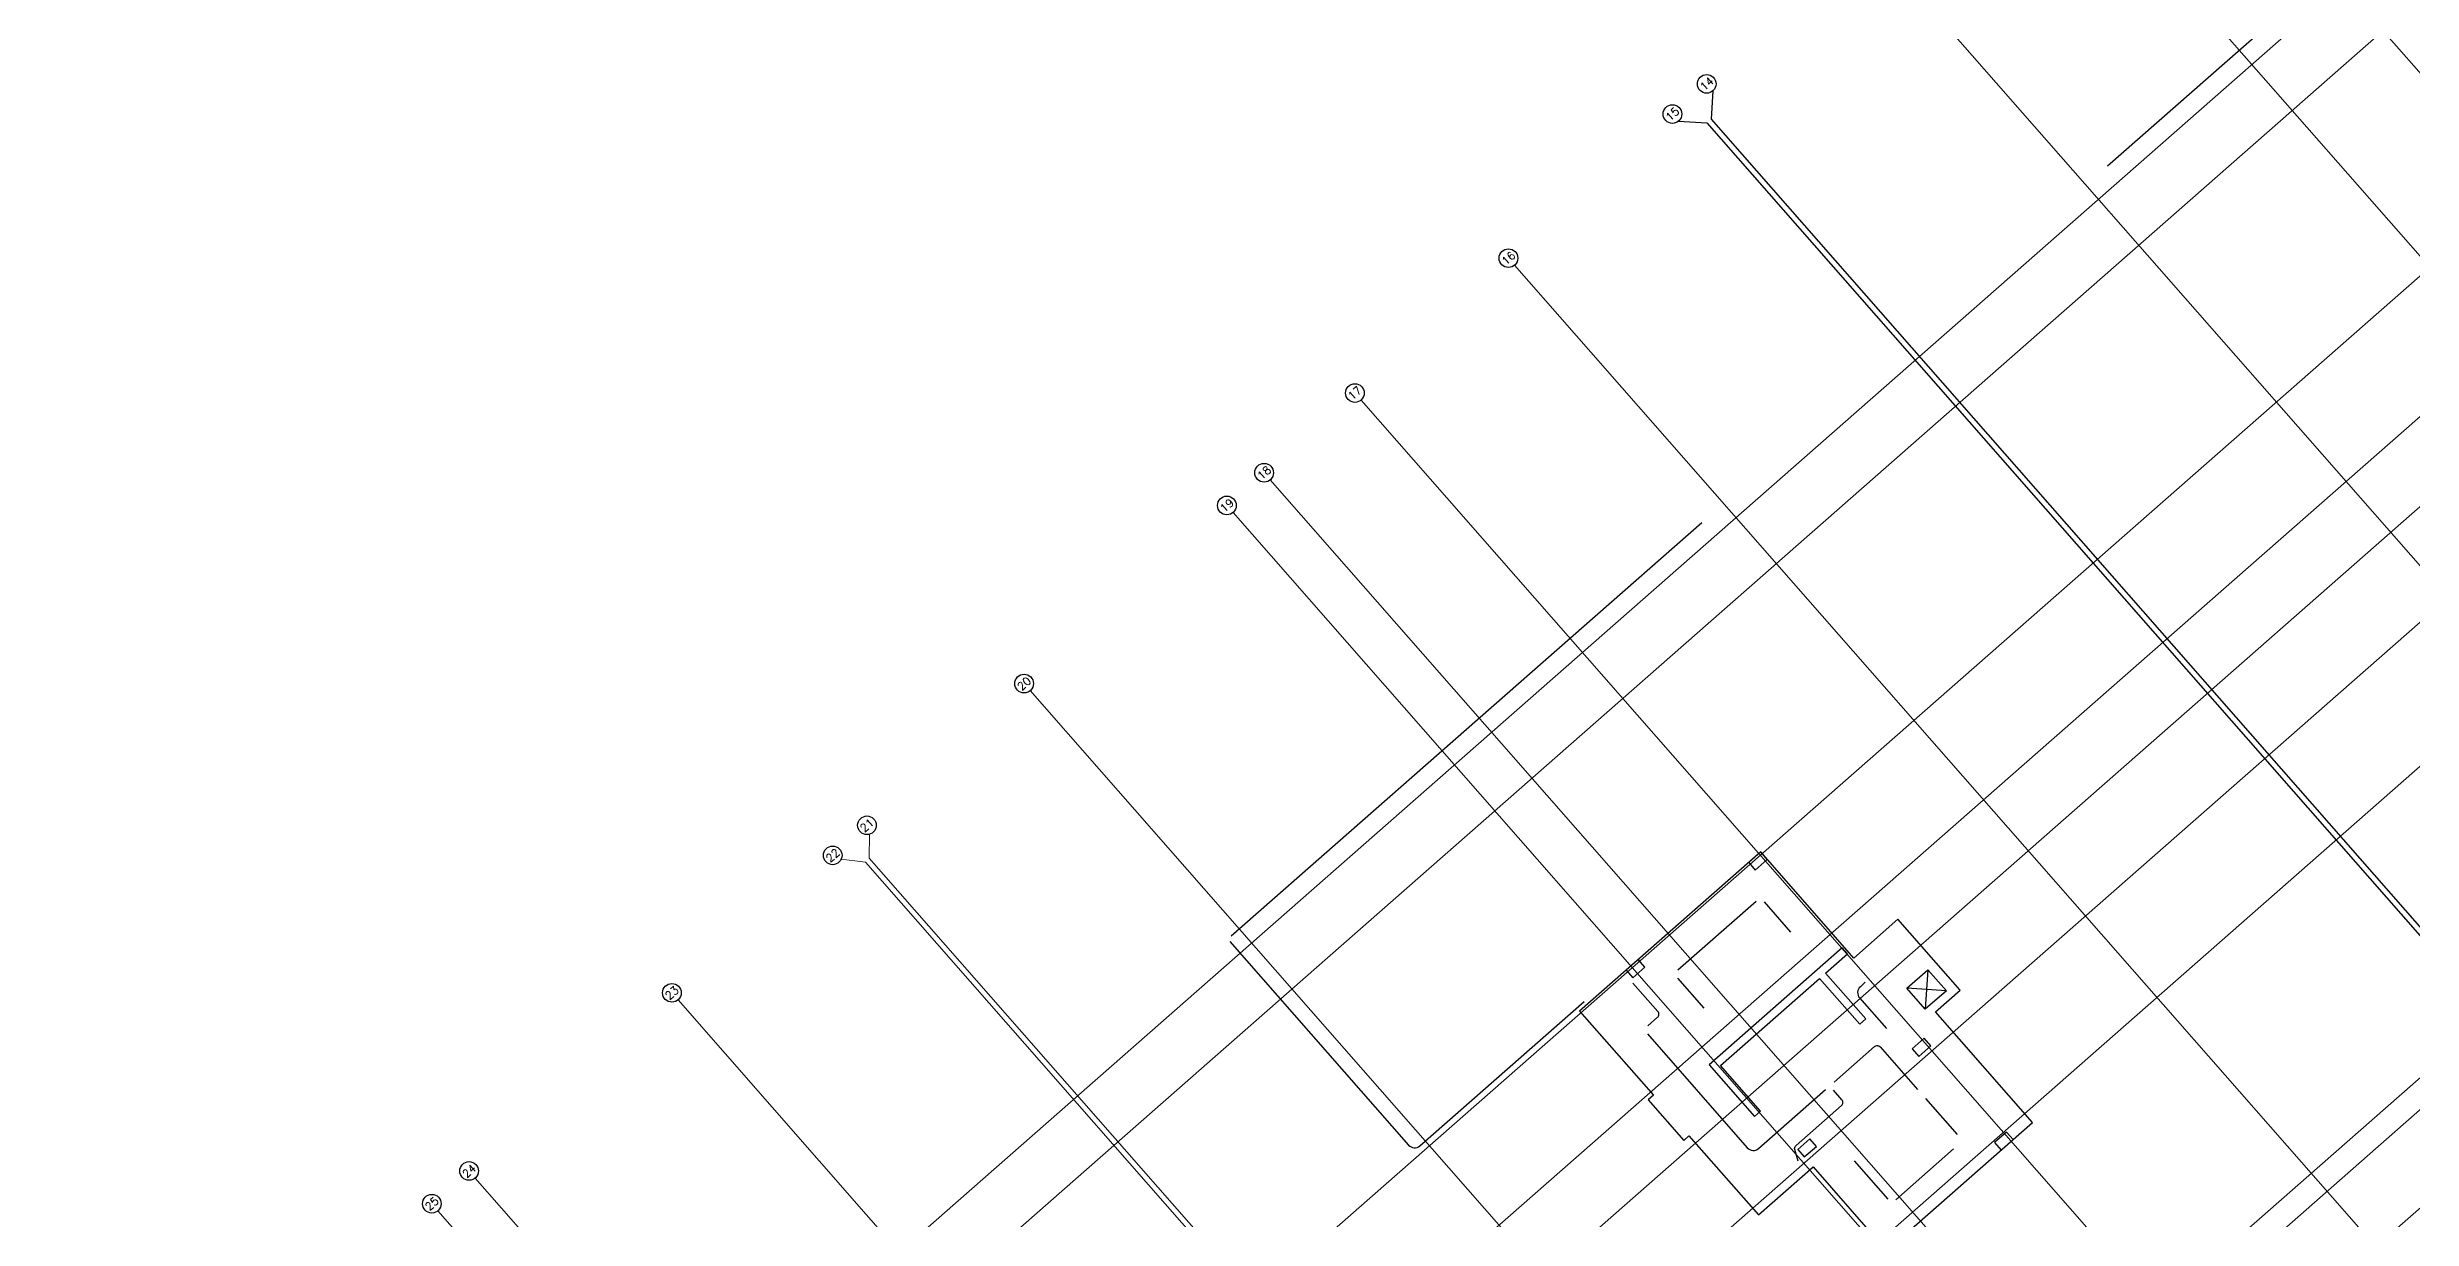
# Model space of a CAD drawing. Header units: metres. Extents: x 375833 to 375946, y 3316005 to 3316108.
# Drawn here: x 375834.6 to 375893.7, y 3316043.1 to 3316072.3 of the extents above; entities that cross this region are included whole.
import ezdxf
from ezdxf.enums import TextEntityAlignment as Align

# ---------------------------------------------------------------- set-up
doc = ezdxf.new("R2010")
doc.units = ezdxf.units.M
doc.header["$MEASUREMENT"] = 0
for name, color, linetype in [('Axes', 1, 'Continuous'), ('Column', 4, 'Continuous'), ('ElecConduit', 4, 'Continuous'), ('Opening', 2, 'Continuous'), ('S-GRID-CIRC', 3, 'Continuous'), ('S-GRID-CIRC-TEXT', 3, 'Continuous'), ('S-OPIN-VOID', 7, 'Continuous'), ('ShearWall', 14, 'Continuous'), ('Slab', 3, 'Continuous')]:
    doc.layers.add(name, color=color, linetype=linetype)
doc.styles.add('S-ROMANS', font='romans.shx', dxfattribs={"width": 0.75})

# ---------------------------------------------------------------- blocks, each defined once
blk = doc.blocks.new('S-GRID-CIRC')
at = {"layer": 'S-GRID-CIRC'}
blk.add_circle((0, 0), 0.35, dxfattribs=at)
at = {"layer": 'S-GRID-CIRC-TEXT', "color": 3, "style": 'S-ROMANS', "flags": 8}
blk.add_attdef('GRID-CIRC', text='', height=0.3, dxfattribs=at).set_placement((0, 0), align=Align.MIDDLE)

msp = doc.modelspace()

# ---------------------------------------------------------------- linework, layer by layer
at = {"layer": 'Axes', "lineweight": 0, "ltscale": 0.05}
for p, q in [((375834.566, 3316023.508), (375929.797, 3316107.103)), ((375835.575, 3316022.358), (375930.806, 3316105.954)), ((375839.019, 3316018.435), (375934.25, 3316102.031)), ((375840.761, 3316016.451), (375935.991, 3316100.047)), ((375841.876, 3316015.181), (375937.106, 3316098.777)), ((375843.307, 3316013.55), (375938.538, 3316097.146)), ((375845.095, 3316011.514), (375940.325, 3316095.109)), ((375849.35, 3316006.667), (375944.58, 3316090.262)), ((375945.801, 3316088.871), (375850.571, 3316005.276)), ((375886.438, 3316080.213), (375911.794, 3316051.329)), ((375884.169, 3316078.221), (375909.524, 3316049.336)), ((375880.329, 3316074.849), (375905.684, 3316045.965)), ((375871.265, 3316066.893), (375896.62, 3316038.009)), ((375867.425, 3316063.522), (375892.78, 3316034.638)), ((375865.155, 3316061.53), (375890.51, 3316032.646)), ((375864.223, 3316060.712), (375889.578, 3316031.828)), ((375859.151, 3316056.259), (375884.506, 3316027.375)), ((375850.343, 3316048.527), (375875.698, 3316019.643)), ((375845.27, 3316044.074), (375870.625, 3316015.19)), ((375844.338, 3316043.256), (375869.693, 3316014.372))]:
    msp.add_line(p, q, dxfattribs=at)
for points in [[(375848.624, 3316007.493), (375849.33, 3316007.447), (375943.809, 3316090.383), (375943.855, 3316091.088)], [(375855.127, 3316052.666), (375855.125, 3316052.068), (375879.825, 3316023.931), (375880.577, 3316023.832)], [(375854.425, 3316052.047), (375855.028, 3316051.967), (375879.719, 3316023.839), (375879.72, 3316023.08)]]:
    msp.add_lwpolyline(points, dxfattribs=at)
at = {"layer": 'Axes', "linetype": 'Continuous'}
for points in [[(375876.224, 3316071.249), (375876.179, 3316070.542), (375900.875, 3316042.409), (375901.579, 3316042.365)], [(375875.367, 3316070.497), (375876.074, 3316070.449), (375900.77, 3316042.317), (375900.722, 3316041.613)]]:
    msp.add_lwpolyline(points, dxfattribs=at)
at = {"layer": 'Column', "color": 7}
for points in [[(375877.286, 3316051.774, 0), (375877.586, 3316052.037, 0), (375877.421, 3316052.225, 0), (375877.121, 3316051.961, 0), (375877.286, 3316051.774, 0)], [(375874.22, 3316049.082, 0), (375874.52, 3316049.346, 0), (375874.355, 3316049.534, 0), (375874.055, 3316049.27, 0), (375874.22, 3316049.082, 0)], [(375881.377, 3316047.115, 0), (375881.678, 3316047.379, 0), (375881.513, 3316047.567, 0), (375881.212, 3316047.303, 0), (375881.377, 3316047.115, 0)], [(375878.512, 3316044.6, 0), (375878.813, 3316044.864, 0), (375878.648, 3316045.052, 0), (375878.347, 3316044.788, 0), (375878.512, 3316044.6, 0)], [(375883.435, 3316044.77, 0), (375883.736, 3316045.034, 0), (375883.571, 3316045.222, 0), (375883.27, 3316044.958, 0), (375883.435, 3316044.77, 0)]]:
    msp.add_polyline3d(points, dxfattribs=at)
at = {"layer": 'ElecConduit'}
for points in [[(375897.871, 3316079.705), (375886.098, 3316069.37)], [(375864.178, 3316050.128), (375875.951, 3316060.463)], [(375877.306, 3316050.99), (375875.349, 3316049.272)], [(375877.506, 3316050.977), (375878.169, 3316050.223)], [(375875.336, 3316049.072), (375875.998, 3316048.318)], [(375881.541, 3316046.062), (375881.843, 3316045.718)], [(375881.541, 3316046.062), (375882.333, 3316045.16)], [(375882.031, 3316045.504), (375882.333, 3316045.16)], [(375882.246, 3316044.804), (375880.797, 3316043.532)], [(375879.755, 3316044.504), (375880.597, 3316043.545)]]:
    msp.add_lwpolyline(points, dxfattribs=at)
for points in [[(375864.143, 3316049.99), (375868.614, 3316044.897, 0.414214), (375868.896, 3316044.878), (375873.002, 3316048.483)], [(375874.6, 3316047.879), (375874.842, 3316048.092, 0.414214), (375874.852, 3316048.233), (375874.223, 3316048.949)], [(375880.037, 3316048.967), (375879.913, 3316048.857, 0.414214), (375879.894, 3316048.575), (375880.566, 3316047.81)], [(375874.587, 3316047.679), (375877.086, 3316044.832, 0.414214), (375877.368, 3316044.813), (375879.043, 3316046.284)], [(375879.256, 3316046.471), (375880.269, 3316047.36, -0.414214), (375880.41, 3316047.351), (375881.343, 3316046.287)], [(375878.358, 3316044.496), (375878.274, 3316044.784, -0.291314), (375878.304, 3316044.887), (375879.445, 3316045.889, 0.414214), (375879.454, 3316046.03), (375879.243, 3316046.271)]]:
    msp.add_lwpolyline(points, format="xyb", dxfattribs=at)
at = {"layer": 'Opening', "color": 7}
msp.add_polyline3d([(375881.538, 3316048.294, 0), (375881.076, 3316048.82, 0), (375881.602, 3316049.282, 0), (375882.064, 3316048.756, 0), (375881.538, 3316048.294, 0), (375881.538, 3316048.294, 0)], dxfattribs=at)
at = {"layer": 'S-OPIN-VOID', "color": 7}
for points in [[(375882.064, 3316048.756, 0), (375881.076, 3316048.82, 0)], [(375881.602, 3316049.282, 0), (375881.538, 3316048.294, 0)]]:
    msp.add_polyline3d(points, dxfattribs=at)
at = {"layer": 'ShearWall', "color": 1}
msp.add_polyline3d([(375879.462, 3316049.825, 0), (375876.133, 3316046.903, 0), (375877.267, 3316045.61, 0), (375877.418, 3316045.742, 0), (375876.415, 3316046.884, 0), (375878.895, 3316049.061, 0), (375879.898, 3316047.919, 0), (375880.048, 3316048.051, 0), (375879.045, 3316049.193, 0), (375879.594, 3316049.675, 0), (375879.462, 3316049.825, 0)], dxfattribs=at)
at = {"layer": 'Slab', "color": 1}
msp.add_polyline3d([(375877.421, 3316052.225, 0), (375872.89, 3316048.247, 0), (375874.737, 3316046.143, 0), (375874.609, 3316046.031, 0), (375875.5, 3316045.016, 0), (375875.627, 3316045.129, 0), (375877.362, 3316043.152, 0), (375878.73, 3316044.353, 0), (375880.571, 3316042.256, 0), (375884.223, 3316045.462, 0), (375881.796, 3316048.228, 0), (375882.412, 3316048.769, 0), (375880.855, 3316050.542, 0), (375879.75, 3316049.573, 0), (375877.421, 3316052.225, 0)], dxfattribs=at)

# ---------------------------------------------------------------- block references
at = {"layer": 'S-GRID-CIRC', "ltscale": 20}
ref = msp.add_blockref('S-GRID-CIRC', (375876.07, 3316071.425), dxfattribs=dict(at, xscale=0.667, yscale=0.667, zscale=0.667, rotation=221.2773505742023))
ref.add_attrib('GRID-CIRC', '14', dxfattribs={"layer": 'S-GRID-CIRC-TEXT', "color": 3, "height": 0.2001, "rotation": 41.27735, "style": 'S-ROMANS'}).set_placement((375876.07, 3316071.425), align=Align.MIDDLE)
ref = msp.add_blockref('S-GRID-CIRC', (375876.07, 3316071.425), dxfattribs=dict(at, xscale=0.667, yscale=0.667, zscale=0.667, rotation=221.2773505742023))
ref.add_attrib('GRID-CIRC', '14', dxfattribs={"layer": 'S-GRID-CIRC-TEXT', "color": 3, "height": 0.2001, "rotation": 41.27735, "style": 'S-ROMANS'}).set_placement((375876.07, 3316071.425), align=Align.MIDDLE)
ref = msp.add_blockref('S-GRID-CIRC', (375875.213, 3316070.672), dxfattribs=dict(at, xscale=0.667, yscale=0.667, zscale=0.667, rotation=221.2773505742023))
ref.add_attrib('GRID-CIRC', '15', dxfattribs={"layer": 'S-GRID-CIRC-TEXT', "color": 3, "height": 0.2001, "rotation": 41.27735, "style": 'S-ROMANS'}).set_placement((375875.213, 3316070.672), align=Align.MIDDLE)
ref = msp.add_blockref('S-GRID-CIRC', (375875.213, 3316070.672), dxfattribs=dict(at, xscale=0.667, yscale=0.667, zscale=0.667, rotation=221.2773505742023))
ref.add_attrib('GRID-CIRC', '15', dxfattribs={"layer": 'S-GRID-CIRC-TEXT', "color": 3, "height": 0.2001, "rotation": 41.27735, "style": 'S-ROMANS'}).set_placement((375875.213, 3316070.672), align=Align.MIDDLE)
ref = msp.add_blockref('S-GRID-CIRC', (375871.111, 3316067.069), dxfattribs=dict(at, xscale=0.667, yscale=0.667, zscale=0.667, rotation=221.2773505742023))
ref.add_attrib('GRID-CIRC', '16', dxfattribs={"layer": 'S-GRID-CIRC-TEXT', "color": 3, "height": 0.2001, "rotation": 41.27735, "style": 'S-ROMANS'}).set_placement((375871.111, 3316067.069), align=Align.MIDDLE)
ref = msp.add_blockref('S-GRID-CIRC', (375867.271, 3316063.698), dxfattribs=dict(at, xscale=0.667, yscale=0.667, zscale=0.667, rotation=221.2773505742023))
ref.add_attrib('GRID-CIRC', '17', dxfattribs={"layer": 'S-GRID-CIRC-TEXT', "color": 3, "height": 0.2001, "rotation": 41.27735, "style": 'S-ROMANS'}).set_placement((375867.271, 3316063.698), align=Align.MIDDLE)
ref = msp.add_blockref('S-GRID-CIRC', (375865.001, 3316061.705), dxfattribs=dict(at, xscale=0.667, yscale=0.667, zscale=0.667, rotation=221.2773505742023))
ref.add_attrib('GRID-CIRC', '18', dxfattribs={"layer": 'S-GRID-CIRC-TEXT', "color": 3, "height": 0.2001, "rotation": 41.27735, "style": 'S-ROMANS'}).set_placement((375865.001, 3316061.705), align=Align.MIDDLE)
ref = msp.add_blockref('S-GRID-CIRC', (375864.069, 3316060.887), dxfattribs=dict(at, xscale=0.667, yscale=0.667, zscale=0.667, rotation=221.2773505742023))
ref.add_attrib('GRID-CIRC', '19', dxfattribs={"layer": 'S-GRID-CIRC-TEXT', "color": 3, "height": 0.2001, "rotation": 41.27735, "style": 'S-ROMANS'}).set_placement((375864.069, 3316060.887), align=Align.MIDDLE)
ref = msp.add_blockref('S-GRID-CIRC', (375858.997, 3316056.434), dxfattribs=dict(at, xscale=0.667, yscale=0.667, zscale=0.667, rotation=221.2773505742023))
ref.add_attrib('GRID-CIRC', '20', dxfattribs={"layer": 'S-GRID-CIRC-TEXT', "color": 3, "height": 0.2001, "rotation": 41.27735, "style": 'S-ROMANS'}).set_placement((375858.997, 3316056.434), align=Align.MIDDLE)
ref = msp.add_blockref('S-GRID-CIRC', (375855.068, 3316052.892), dxfattribs=dict(at, xscale=0.667, yscale=0.667, zscale=0.667, rotation=221.2773505742023))
ref.add_attrib('GRID-CIRC', '21', dxfattribs={"layer": 'S-GRID-CIRC-TEXT', "color": 3, "height": 0.2001, "rotation": 41.27735, "style": 'S-ROMANS'}).set_placement((375855.068, 3316052.892), align=Align.MIDDLE)
ref = msp.add_blockref('S-GRID-CIRC', (375854.21, 3316052.14), dxfattribs=dict(at, xscale=0.667, yscale=0.667, zscale=0.667, rotation=221.2773505742023))
ref.add_attrib('GRID-CIRC', '22', dxfattribs={"layer": 'S-GRID-CIRC-TEXT', "color": 3, "height": 0.2001, "rotation": 41.27735, "style": 'S-ROMANS'}).set_placement((375854.21, 3316052.14), align=Align.MIDDLE)
ref = msp.add_blockref('S-GRID-CIRC', (375850.189, 3316048.703), dxfattribs=dict(at, xscale=0.667, yscale=0.667, zscale=0.667, rotation=221.2773505742023))
ref.add_attrib('GRID-CIRC', '23', dxfattribs={"layer": 'S-GRID-CIRC-TEXT', "color": 3, "height": 0.2001, "rotation": 41.27735, "style": 'S-ROMANS'}).set_placement((375850.189, 3316048.703), align=Align.MIDDLE)
ref = msp.add_blockref('S-GRID-CIRC', (375845.116, 3316044.25), dxfattribs=dict(at, xscale=0.667, yscale=0.667, zscale=0.667, rotation=221.2773505742023))
ref.add_attrib('GRID-CIRC', '24', dxfattribs={"layer": 'S-GRID-CIRC-TEXT', "color": 3, "height": 0.2001, "rotation": 41.27735, "style": 'S-ROMANS'}).set_placement((375845.116, 3316044.25), align=Align.MIDDLE)
ref = msp.add_blockref('S-GRID-CIRC', (375844.184, 3316043.432), dxfattribs=dict(at, xscale=0.667, yscale=0.667, zscale=0.667, rotation=221.2773505742023))
ref.add_attrib('GRID-CIRC', '25', dxfattribs={"layer": 'S-GRID-CIRC-TEXT', "color": 3, "height": 0.2001, "rotation": 41.27735, "style": 'S-ROMANS'}).set_placement((375844.184, 3316043.432), align=Align.MIDDLE)

doc.saveas('drawing.dxf')
